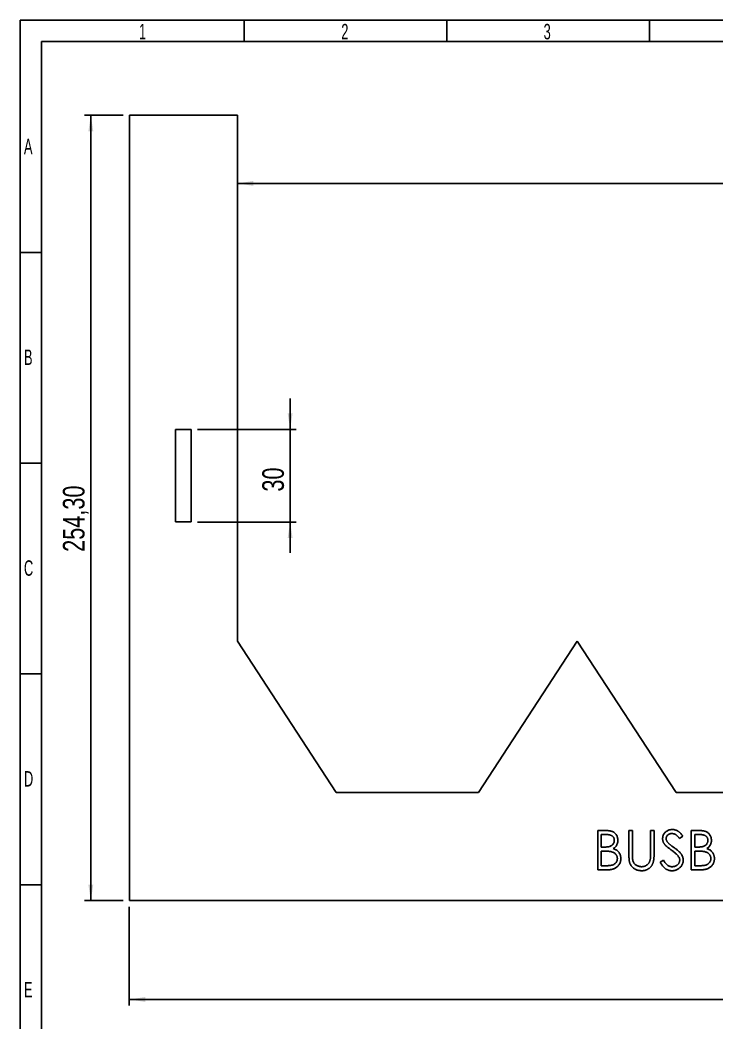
# Model space of a CAD drawing. Header units: millimetres. Extents: x 10 to 411, y 8 to 288.
# Drawn here: x 9.7 to 122.5, y 126.1 to 288.5 of the extents above; entities that cross this region are included whole.
import ezdxf

# ---------------------------------------------------------------- set-up
doc = ezdxf.new("R2010")
doc.units = ezdxf.units.MM
doc.layers.add('DIMENSIONS', color=124, linetype='Continuous')
doc.layers.add('SLD-0', color=179, linetype='Continuous')
doc.styles.add('SLDTEXTSTYLE1', font='TXT', dxfattribs={"width": 0.75})
doc.styles.add('SLDTEXTSTYLE2', font='TXT', dxfattribs={"width": 0.623711})
doc.dimstyles.new('SLDDIMSTYLE0', dxfattribs={"dimtxt": 3.5, "dimasz": 2.6, "dimexe": 0, "dimexo": 0.0625, "dimgap": 0.875, "dimtad": 1, "dimlfac": 2, "dimrnd": 1e-09, "dimzin": 12, "dimdsep": 46, "dimtxsty": 'SLDTEXTSTYLE1', "dimsah": 1, "dimcen": 0.09, "dimadec": 0, "dimazin": 3, "dimtfac": 1, "dimtofl": 0, "dimtmove": 0, "dimatfit": 3, "dimfxl": 1, "dimfrac": 2, "dimtolj": 1, "dimtzin": 12, "dimarcsym": 0})
doc.dimstyles.new('SLDDIMSTYLE1', dxfattribs={"dimtxt": 3.5, "dimasz": 2.6, "dimexe": 0, "dimexo": 0.0625, "dimgap": 0.875, "dimtad": 1, "dimlfac": 2, "dimrnd": 1e-09, "dimzin": 12, "dimdsep": 46, "dimtxsty": 'SLDTEXTSTYLE1', "dimsah": 1, "dimcen": 0.09, "dimadec": 0, "dimazin": 3, "dimtfac": 1, "dimtmove": 0, "dimatfit": 0, "dimfxl": 1, "dimfrac": 2, "dimtolj": 1, "dimtzin": 12, "dimarcsym": 0})

# ---------------------------------------------------------------- blocks, each defined once
blk = doc.blocks.new('_D')
at = {"layer": 'DIMENSIONS'}
for p, q in [((26.42, 273.08), (20.19, 273.08)), ((21.19, 273.08), (21.19, 145.93)), ((26.42, 145.93), (20.19, 145.93))]:
    blk.add_line(p, q, dxfattribs=at)
for points in [[(21.19, 273.08), (20.79, 270.48), (21.59, 270.48)], [(21.19, 145.93), (21.59, 148.53), (20.79, 148.53)]]:
    blk.add_solid(points, dxfattribs=at)
at = {"layer": 'DIMENSIONS', "insert": (16.67, 202.4), "char_height": 3.5, "attachment_point": 1, "rotation": 90, "style": 'SLDTEXTSTYLE1'}
blk.add_mtext('254,30', dxfattribs=at)
blk = doc.blocks.new('_D_1')
at = {"layer": 'DIMENSIONS'}
for p, q in [((27.42, 144.93), (27.42, 128.93)), ((227.42, 144.93), (227.42, 128.93)), ((27.42, 129.93), (227.42, 129.93))]:
    blk.add_line(p, q, dxfattribs=at)
for points in [[(27.42, 129.93), (30.02, 129.53), (30.02, 130.33)], [(227.42, 129.93), (224.82, 130.33), (224.82, 129.53)]]:
    blk.add_solid(points, dxfattribs=at)
at = {"layer": 'DIMENSIONS', "insert": (123.55, 134.44), "char_height": 3.5, "attachment_point": 1, "style": 'SLDTEXTSTYLE1'}
blk.add_mtext('400', dxfattribs=at)
blk = doc.blocks.new('_D_2')
at = {"layer": 'DIMENSIONS'}
for p, q in [((53.45, 222.23), (53.45, 227.23)), ((38.45, 222.23), (54.45, 222.23)), ((53.45, 222.23), (53.45, 207.23)), ((38.45, 207.23), (54.45, 207.23)), ((53.45, 207.23), (53.45, 202.23))]:
    blk.add_line(p, q, dxfattribs=at)
for points in [[(53.45, 222.23), (53.85, 224.83), (53.05, 224.83)], [(53.45, 207.23), (53.05, 204.63), (53.85, 204.63)]]:
    blk.add_solid(points, dxfattribs=at)
at = {"layer": 'DIMENSIONS', "insert": (48.94, 212.15), "char_height": 3.5, "attachment_point": 1, "rotation": 90, "style": 'SLDTEXTSTYLE1'}
blk.add_mtext('30', dxfattribs=at)
blk = doc.blocks.new('_D_3')
at = {"layer": 'DIMENSIONS'}
blk.add_line((44.92, 262.05), (209.92, 262.05), dxfattribs=at)
for points in [[(44.92, 262.05), (47.52, 261.65), (47.52, 262.45)], [(209.92, 262.05), (207.32, 262.45), (207.32, 261.65)]]:
    blk.add_solid(points, dxfattribs=at)
at = {"layer": 'DIMENSIONS', "insert": (123.55, 266.56), "char_height": 3.5, "attachment_point": 1, "style": 'SLDTEXTSTYLE1'}
blk.add_mtext('330', dxfattribs=at)

msp = doc.modelspace()

# ---------------------------------------------------------------- linework, layer by layer
at = {"color": 7, "linetype": 'Continuous', "lineweight": 25}
for p, q in [((27.4248, 273.082), (27.4248, 145.932)), ((44.9248, 273.082), (27.4248, 273.082)), ((44.9248, 187.932), (44.9248, 273.082)), ((34.8998, 222.232), (34.8998, 207.232)), ((37.4498, 222.232), (34.8998, 222.232)), ((37.4498, 207.232), (37.4498, 222.232)), ((34.8998, 207.232), (37.4498, 207.232)), ((60.9248, 163.432), (44.9248, 187.932)), ((99.9248, 187.932), (83.9248, 163.432)), ((115.9248, 163.432), (99.9248, 187.932)), ((83.9248, 163.432), (60.9248, 163.432)), ((138.9248, 163.432), (115.9248, 163.432)), ((103.2389, 157.282), (104.4779, 157.282)), ((103.2389, 150.932), (103.2389, 157.282)), ((103.8088, 156.6308), (103.8088, 154.5955)), ((104.5822, 156.6308), (103.8088, 156.6308)), ((108.2864, 157.282), (108.8562, 157.282)), ((108.2864, 153.4469), (108.2864, 157.282)), ((108.8562, 157.282), (108.8562, 153.4774)), ((111.787, 157.282), (112.3569, 157.282)), ((111.787, 153.4774), (111.787, 157.282)), ((112.3569, 157.282), (112.3569, 153.4469)), ((116.9973, 156.37), (116.4821, 155.9795)), ((118.3812, 157.282), (119.6202, 157.282)), ((118.3812, 150.932), (118.3812, 157.282)), ((118.9511, 156.6308), (118.9511, 154.5955)), ((119.7245, 156.6308), (118.9511, 156.6308)), ((103.8088, 154.5955), (104.1917, 154.5955)), ((118.9511, 154.5955), (119.334, 154.5955)), ((103.8088, 153.9442), (103.8088, 151.5833)), ((104.1866, 153.9442), (103.8088, 153.9442)), ((118.9511, 153.9442), (118.9511, 151.5833)), ((119.3289, 153.9442), (118.9511, 153.9442)), ((103.8088, 151.5833), (104.6203, 151.5833)), ((113.3338, 152.157), (113.8706, 152.4788)), ((118.9511, 151.5833), (119.7627, 151.5833)), ((104.9562, 150.932), (103.2389, 150.932)), ((120.0985, 150.932), (118.3812, 150.932)), ((27.4248, 145.932), (227.4248, 145.932))]:
    msp.add_line(p, q, dxfattribs=at)
for points, knots in [([(104.4779, 157.282), (104.5385, 157.2817), (104.6561, 157.2811), (104.827, 157.2715), (104.9871, 157.2584), (105.1365, 157.2377), (105.2749, 157.2127), (105.403, 157.1824), (105.5201, 157.1461), (105.66, 157.0883), (105.8196, 157.0024), (105.9923, 156.8755), (106.14, 156.7204), (106.2673, 156.5453), (106.3685, 156.3528), (106.4418, 156.1473), (106.4882, 155.9315), (106.4929, 155.7834), (106.4953, 155.7085)], [0, 0, 0, 0, 0.0625941, 0.12132294, 0.17668014, 0.2283651, 0.27686845, 0.32187913, 0.36409863, 0.4033557, 0.47796795, 0.55053546, 0.62358446, 0.69817488, 0.77335367, 0.84728113, 0.92281834, 1, 1, 1, 1]), ([(105.9255, 155.6971), (105.9245, 155.7323), (105.9226, 155.8015), (105.9073, 155.9022), (105.8812, 155.997), (105.8477, 156.0871), (105.801, 156.1697), (105.7459, 156.2476), (105.6793, 156.3182), (105.6036, 156.3842), (105.5165, 156.4427), (105.4181, 156.4939), (105.307, 156.5352), (105.1853, 156.5713), (105.0509, 156.5967), (104.9054, 156.6178), (104.7477, 156.6286), (104.6386, 156.63), (104.5822, 156.6308)], [0, 0, 0, 0, 0.05700313, 0.11181787, 0.16440237, 0.2158698, 0.26684111, 0.31747896, 0.36990214, 0.42340045, 0.4797184, 0.5392415, 0.60243069, 0.67102955, 0.7444848, 0.82345397, 0.90874031, 1, 1, 1, 1]), ([(113.7408, 155.9629), (113.7432, 156.0301), (113.7479, 156.163), (113.7875, 156.3572), (113.8501, 156.5426), (113.9377, 156.7174), (114.0506, 156.877), (114.1813, 157.0233), (114.337, 157.1462), (114.5079, 157.2536), (114.6948, 157.3377), (114.8908, 157.4011), (115.0959, 157.4371), (115.2349, 157.4422), (115.3054, 157.4449)], [0, 0, 0, 0, 0.08378537, 0.16577989, 0.24628001, 0.32746093, 0.40879695, 0.48971524, 0.57137603, 0.65552332, 0.74101948, 0.82654676, 0.91198885, 1, 1, 1, 1]), ([(114.0957, 154.9962), (114.0677, 155.0336), (114.0125, 155.1071), (113.9396, 155.222), (113.8777, 155.3396), (113.8291, 155.4602), (113.7882, 155.5822), (113.7607, 155.7071), (113.7435, 155.8344), (113.7417, 155.9201), (113.7408, 155.9629)], [0, 0, 0, 0, 0.13350677, 0.26255898, 0.38826445, 0.51266735, 0.63372227, 0.75539386, 0.87755295, 1, 1, 1, 1]), ([(115.2418, 156.7936), (115.1762, 156.7914), (115.0497, 156.7871), (114.8701, 156.7408), (114.7085, 156.6679), (114.5696, 156.5658), (114.454, 156.4447), (114.3703, 156.3054), (114.32, 156.1516), (114.3138, 156.0443), (114.3107, 155.9897)], [0, 0, 0, 0, 0.14307308, 0.27590296, 0.40237086, 0.52841365, 0.65035638, 0.76589509, 0.88077413, 1, 1, 1, 1]), ([(114.3107, 155.9897), (114.3114, 155.9556), (114.3129, 155.8875), (114.3328, 155.7869), (114.3583, 155.6866), (114.3989, 155.5869), (114.4548, 155.4862), (114.5283, 155.3828), (114.6209, 155.2757), (114.6918, 155.206), (114.7292, 155.1692)], [0, 0, 0, 0, 0.10728521, 0.21474586, 0.32293856, 0.43411616, 0.55341231, 0.68607298, 0.83425599, 1, 1, 1, 1]), ([(116.4821, 155.9795), (116.451, 156.0195), (116.3911, 156.0967), (116.3001, 156.2048), (116.2144, 156.3035), (116.1299, 156.3893), (116.0512, 156.4668), (115.9748, 156.5331), (115.9018, 156.5889), (115.8098, 156.6485), (115.6942, 156.7076), (115.5491, 156.7576), (115.3974, 156.7876), (115.2941, 156.7916), (115.2418, 156.7936)], [0, 0, 0, 0, 0.09846943, 0.1896291, 0.27418409, 0.35218316, 0.42319887, 0.48855095, 0.54847335, 0.60144016, 0.70119808, 0.7995918, 0.8985451, 1, 1, 1, 1]), ([(115.3054, 157.4449), (115.3803, 157.4423), (115.5291, 157.4371), (115.748, 157.3925), (115.9587, 157.3187), (116.1283, 157.2349), (116.2609, 157.1512), (116.3621, 157.0749), (116.4647, 156.9872), (116.5694, 156.8876), (116.6745, 156.7754), (116.7816, 156.6513), (116.8909, 156.5161), (116.9612, 156.4195), (116.9973, 156.37)], [0, 0, 0, 0, 0.1072328, 0.21325181, 0.31883045, 0.42679353, 0.48364595, 0.54360382, 0.60830765, 0.67712676, 0.75068564, 0.82871342, 0.91219035, 1, 1, 1, 1]), ([(119.6202, 157.282), (119.6808, 157.2817), (119.7984, 157.2811), (119.9693, 157.2715), (120.1294, 157.2584), (120.2788, 157.2377), (120.4172, 157.2127), (120.5453, 157.1824), (120.6624, 157.1461), (120.8023, 157.0883), (120.9619, 157.0024), (121.1346, 156.8755), (121.2823, 156.7204), (121.4096, 156.5453), (121.5108, 156.3528), (121.5841, 156.1473), (121.6305, 155.9315), (121.6352, 155.7834), (121.6376, 155.7085)], [0, 0, 0, 0, 0.0625941, 0.12132294, 0.17668014, 0.2283651, 0.27686845, 0.32187913, 0.36409863, 0.4033557, 0.47796795, 0.55053546, 0.62358446, 0.69817488, 0.77335367, 0.84728113, 0.92281834, 1, 1, 1, 1]), ([(121.0678, 155.6971), (121.0668, 155.7323), (121.0649, 155.8015), (121.0496, 155.9022), (121.0235, 155.997), (120.9901, 156.0871), (120.9433, 156.1697), (120.8882, 156.2476), (120.8216, 156.3182), (120.7459, 156.3842), (120.6588, 156.4427), (120.5604, 156.4939), (120.4494, 156.5352), (120.3276, 156.5713), (120.1932, 156.5967), (120.0477, 156.6178), (119.89, 156.6286), (119.7809, 156.63), (119.7245, 156.6308)], [0, 0, 0, 0, 0.057003133, 0.111817869, 0.164402372, 0.215869805, 0.26684111, 0.317478963, 0.369902136, 0.423400449, 0.479718398, 0.539241497, 0.602430689, 0.671029546, 0.744484798, 0.823453971, 0.908740313, 1, 1, 1, 1]), ([(104.1917, 154.5955), (104.2476, 154.5962), (104.3558, 154.5976), (104.5124, 154.6016), (104.6578, 154.6129), (104.7916, 154.6241), (104.9138, 154.6424), (105.024, 154.6642), (105.124, 154.6872), (105.2393, 154.7263), (105.37, 154.7841), (105.5094, 154.8739), (105.6323, 154.9808), (105.7361, 155.1042), (105.821, 155.24), (105.88, 155.3861), (105.92, 155.5389), (105.9236, 155.6438), (105.9255, 155.6971)], [0, 0, 0, 0, 0.07230103, 0.13970033, 0.20228851, 0.26059953, 0.31319033, 0.36173893, 0.40570648, 0.44553998, 0.51883196, 0.58977824, 0.65886748, 0.72843048, 0.7972827, 0.86481538, 0.93136375, 1, 1, 1, 1]), ([(106.4953, 155.7085), (106.4933, 155.6384), (106.4894, 155.5006), (106.4522, 155.299), (106.3938, 155.1072), (106.3127, 154.9257), (106.2073, 154.7587), (106.0824, 154.6049), (105.9317, 154.4707), (105.8187, 154.3957), (105.7614, 154.3576)], [0, 0, 0, 0, 0.13056911, 0.25658061, 0.38055162, 0.50362292, 0.62573932, 0.74754858, 0.87176612, 1, 1, 1, 1]), ([(105.7614, 154.3576), (105.8335, 154.3299), (105.9715, 154.2769), (106.1614, 154.1833), (106.3251, 154.0814), (106.4637, 153.9701), (106.5822, 153.8502), (106.6857, 153.7198), (106.7741, 153.5773), (106.8497, 153.4242), (106.9088, 153.262), (106.953, 153.0922), (106.9784, 152.9155), (106.982, 152.7952), (106.9838, 152.7345)], [0, 0, 0, 0, 0.10605749, 0.20291426, 0.29030017, 0.37022257, 0.44638372, 0.5213969, 0.59829108, 0.67614247, 0.7555287, 0.83488717, 0.91664605, 1, 1, 1, 1]), ([(115.1363, 154.1325), (115.0695, 154.1801), (114.9417, 154.271), (114.7631, 154.4061), (114.6034, 154.5295), (114.4632, 154.6426), (114.3428, 154.7452), (114.241, 154.8365), (114.1606, 154.9188), (114.1158, 154.9722), (114.0957, 154.9962)], [0, 0, 0, 0, 0.1815353, 0.34708167, 0.49556782, 0.6283573, 0.74551967, 0.84583075, 0.93078181, 1, 1, 1, 1]), ([(114.7292, 155.1692), (114.7431, 155.1568), (114.7761, 155.1273), (114.8365, 155.0791), (114.9162, 155.0196), (115.0132, 154.9459), (115.1293, 154.8605), (115.2644, 154.7644), (115.4171, 154.6545), (115.5255, 154.5776), (115.5827, 154.537)], [0, 0, 0, 0, 0.05259428, 0.12495197, 0.2180939, 0.33350241, 0.46878918, 0.62493759, 0.80168305, 1, 1, 1, 1]), ([(115.5827, 154.537), (115.6517, 154.4868), (115.7851, 154.3897), (115.975, 154.2438), (116.1472, 154.1011), (116.3022, 153.9626), (116.4417, 153.8292), (116.564, 153.6993), (116.6705, 153.574), (116.7851, 153.4133), (116.9023, 153.2159), (117.0029, 152.9741), (117.0663, 152.7314), (117.0746, 152.5682), (117.0787, 152.4877)], [0, 0, 0, 0, 0.09697231, 0.18777344, 0.27239614, 0.351321, 0.42433477, 0.49190878, 0.55423322, 0.61126766, 0.71634784, 0.81454009, 0.90849546, 1, 1, 1, 1]), ([(119.334, 154.5955), (119.39, 154.5962), (119.4981, 154.5976), (119.6547, 154.6016), (119.8001, 154.6129), (119.934, 154.6241), (120.0561, 154.6424), (120.1663, 154.6642), (120.2663, 154.6872), (120.3816, 154.7263), (120.5123, 154.7841), (120.6517, 154.8739), (120.7746, 154.9808), (120.8784, 155.1042), (120.9633, 155.24), (121.0223, 155.3861), (121.0623, 155.5389), (121.0659, 155.6438), (121.0678, 155.6971)], [0, 0, 0, 0, 0.07230103, 0.13970033, 0.20228851, 0.26059953, 0.31319033, 0.36173893, 0.40570648, 0.44553998, 0.51883196, 0.58977824, 0.65886748, 0.72843048, 0.7972827, 0.86481538, 0.93136375, 1, 1, 1, 1]), ([(121.6376, 155.7085), (121.6357, 155.6384), (121.6318, 155.5006), (121.5945, 155.299), (121.5361, 155.1072), (121.455, 154.9257), (121.3496, 154.7587), (121.2247, 154.6049), (121.074, 154.4707), (120.961, 154.3957), (120.9037, 154.3576)], [0, 0, 0, 0, 0.13056911, 0.25658061, 0.38055162, 0.50362292, 0.62573932, 0.74754858, 0.87176612, 1, 1, 1, 1]), ([(120.9037, 154.3576), (120.9758, 154.3299), (121.1138, 154.2769), (121.3038, 154.1833), (121.4674, 154.0814), (121.606, 153.9701), (121.7245, 153.8502), (121.8281, 153.7198), (121.9164, 153.5773), (121.9921, 153.4242), (122.0511, 153.262), (122.0953, 153.0922), (122.1207, 152.9155), (122.1243, 152.7952), (122.1261, 152.7345)], [0, 0, 0, 0, 0.10605749, 0.20291426, 0.29030017, 0.37022257, 0.44638372, 0.5213969, 0.59829108, 0.67614247, 0.7555287, 0.83488717, 0.91664605, 1, 1, 1, 1]), ([(105.3747, 153.8692), (105.3438, 153.8754), (105.2768, 153.889), (105.1675, 153.9034), (105.0428, 153.9162), (104.9024, 153.9256), (104.746, 153.9354), (104.5733, 153.9392), (104.385, 153.9437), (104.2544, 153.944), (104.1866, 153.9442)], [0, 0, 0, 0, 0.07930649, 0.17195282, 0.27705651, 0.39473058, 0.52617732, 0.67134477, 0.82928526, 1, 1, 1, 1]), ([(104.6203, 151.5833), (104.6784, 151.584), (104.7904, 151.5854), (104.9521, 151.5897), (105.1019, 151.5997), (105.2392, 151.6154), (105.3655, 151.6324), (105.4793, 151.6553), (105.5814, 151.6815), (105.6998, 151.722), (105.8332, 151.785), (105.9769, 151.8799), (106.1047, 151.993), (106.2132, 152.1238), (106.3021, 152.2661), (106.3668, 152.417), (106.4067, 152.5739), (106.4115, 152.6809), (106.4139, 152.7345)], [0, 0, 0, 0, 0.07250249, 0.13973899, 0.20179513, 0.25982193, 0.31220599, 0.36077343, 0.40454034, 0.4436981, 0.51684079, 0.58787434, 0.65796542, 0.72896939, 0.79930772, 0.86663578, 0.93311633, 1, 1, 1, 1]), ([(106.9838, 152.7345), (106.982, 152.6725), (106.9785, 152.5506), (106.9528, 152.3714), (106.9092, 152.2002), (106.8492, 152.0358), (106.7709, 151.8786), (106.6756, 151.7283), (106.562, 151.5866), (106.4349, 151.4517), (106.2911, 151.3305), (106.1359, 151.2225), (105.9675, 151.1337), (105.7885, 151.0591), (105.597, 151.0021), (105.3938, 150.9622), (105.1791, 150.9354), (105.0317, 150.9332), (104.9562, 150.932)], [0, 0, 0, 0, 0.061160277, 0.120334558, 0.178180255, 0.235235126, 0.292682961, 0.351186248, 0.41045661, 0.471719854, 0.533761203, 0.595739024, 0.657887515, 0.72129518, 0.786822515, 0.854686154, 0.925477986, 1, 1, 1, 1]), ([(106.4139, 152.7345), (106.4134, 152.7681), (106.4124, 152.8346), (106.3974, 152.9324), (106.3756, 153.0272), (106.3475, 153.1191), (106.3064, 153.2066), (106.2585, 153.2913), (106.2023, 153.3735), (106.1148, 153.4772), (105.9875, 153.5968), (105.8066, 153.7139), (105.6009, 153.8084), (105.4517, 153.8485), (105.3747, 153.8692)], [0, 0, 0, 0, 0.0602874, 0.11960235, 0.17750337, 0.23514266, 0.29213259, 0.35087121, 0.41009786, 0.47073152, 0.5948287, 0.72257882, 0.85669139, 1, 1, 1, 1]), ([(108.3996, 152.1087), (108.3902, 152.1425), (108.3698, 152.2158), (108.348, 152.3372), (108.3296, 152.4769), (108.3124, 152.635), (108.3022, 152.8116), (108.2933, 153.0067), (108.2863, 153.2204), (108.2863, 153.3693), (108.2864, 153.4469)], [0, 0, 0, 0, 0.07812987, 0.16946542, 0.27433529, 0.39211016, 0.52368733, 0.66836542, 0.8271319, 1, 1, 1, 1]), ([(108.8562, 153.4774), (108.8561, 153.4235), (108.856, 153.3213), (108.8571, 153.1759), (108.8601, 153.0466), (108.862, 152.9329), (108.8662, 152.8354), (108.8696, 152.7535), (108.8741, 152.6877), (108.8794, 152.6493), (108.8817, 152.6327)], [0, 0, 0, 0, 0.19107859, 0.36260456, 0.51609875, 0.65003803, 0.76597672, 0.86237403, 0.94084206, 1, 1, 1, 1]), ([(108.8817, 152.6327), (108.8911, 152.5732), (108.9093, 152.4573), (108.9558, 152.2924), (109.0208, 152.1437), (109.0978, 152.0067), (109.1993, 151.8852), (109.3209, 151.7732), (109.4682, 151.6753), (109.6319, 151.5858), (109.8084, 151.5138), (109.9888, 151.4594), (110.1703, 151.4262), (110.2918, 151.4224), (110.3521, 151.4205)], [0, 0, 0, 0, 0.086315, 0.16776647, 0.24443268, 0.31813466, 0.39188411, 0.47006805, 0.55390418, 0.6443395, 0.73687466, 0.82616836, 0.91367859, 1, 1, 1, 1]), ([(112.3569, 153.4469), (112.3564, 153.3777), (112.3555, 153.2428), (112.3477, 153.0452), (112.3353, 152.8577), (112.3177, 152.6803), (112.2944, 152.5137), (112.2685, 152.3564), (112.2355, 152.2095), (112.197, 152.0719), (112.153, 151.9409), (112.0959, 151.8166), (112.0316, 151.6952), (111.9554, 151.5786), (111.8698, 151.4661), (111.7728, 151.3585), (111.6677, 151.2541), (111.5527, 151.1556), (111.4298, 151.0652), (111.2993, 150.9858), (111.1622, 150.9186), (111.0188, 150.8633), (110.8692, 150.8217), (110.7132, 150.7908), (110.5506, 150.7732), (110.44, 150.7705), (110.3839, 150.7692)], [0, 0, 0, 0, 0.05485804, 0.10705879, 0.15697835, 0.20399228, 0.24849154, 0.29048331, 0.330489, 0.36788593, 0.40385813, 0.44000934, 0.47629501, 0.51279229, 0.55048482, 0.58838112, 0.62764533, 0.66797946, 0.70843276, 0.7486023, 0.78908778, 0.8294612, 0.87037105, 0.91221423, 0.95554657, 1, 1, 1, 1]), ([(111.7221, 152.4916), (111.7276, 152.514), (111.7397, 152.5639), (111.751, 152.6483), (111.7628, 152.7479), (111.771, 152.8634), (111.779, 152.9943), (111.7838, 153.1415), (111.786, 153.3044), (111.7867, 153.418), (111.787, 153.4774)], [0, 0, 0, 0, 0.0698351, 0.15562075, 0.25780156, 0.37381123, 0.50640249, 0.65556446, 0.82007928, 1, 1, 1, 1]), ([(116.2811, 153.1199), (116.2527, 153.1563), (116.193, 153.2327), (116.0904, 153.3463), (115.97, 153.4636), (115.8359, 153.5889), (115.6832, 153.7164), (115.5168, 153.8522), (115.3324, 153.9912), (115.203, 154.0844), (115.1363, 154.1325)], [0, 0, 0, 0, 0.09027921, 0.18952992, 0.29919787, 0.41892589, 0.54837629, 0.68813637, 0.8390835, 1, 1, 1, 1]), ([(116.5088, 152.4966), (116.5061, 152.5495), (116.5007, 152.657), (116.4547, 152.8156), (116.3824, 152.9725), (116.3157, 153.0695), (116.2811, 153.1199)], [0, 0, 0, 0, 0.23472337, 0.47715832, 0.72855628, 1, 1, 1, 1]), ([(120.517, 153.8692), (120.4861, 153.8754), (120.4191, 153.889), (120.3099, 153.9034), (120.1852, 153.9162), (120.0447, 153.9256), (119.8883, 153.9354), (119.7156, 153.9392), (119.5274, 153.9437), (119.3967, 153.944), (119.3289, 153.9442)], [0, 0, 0, 0, 0.07930649, 0.17195282, 0.27705651, 0.39473058, 0.52617732, 0.67134477, 0.82928526, 1, 1, 1, 1]), ([(119.7627, 151.5833), (119.8207, 151.584), (119.9327, 151.5854), (120.0944, 151.5897), (120.2442, 151.5997), (120.3815, 151.6154), (120.5078, 151.6324), (120.6216, 151.6553), (120.7237, 151.6815), (120.8421, 151.722), (120.9755, 151.785), (121.1192, 151.8799), (121.247, 151.993), (121.3555, 152.1238), (121.4444, 152.2661), (121.5091, 152.417), (121.549, 152.5739), (121.5538, 152.6809), (121.5562, 152.7345)], [0, 0, 0, 0, 0.072502489, 0.139738989, 0.201795135, 0.259821934, 0.312205989, 0.360773434, 0.404540343, 0.443698099, 0.516840794, 0.587874336, 0.657965418, 0.728969389, 0.79930772, 0.866635778, 0.933116329, 1, 1, 1, 1]), ([(122.1261, 152.7345), (122.1243, 152.6725), (122.1208, 152.5506), (122.0951, 152.3714), (122.0516, 152.2002), (121.9916, 152.0358), (121.9132, 151.8786), (121.8179, 151.7283), (121.7043, 151.5866), (121.5772, 151.4517), (121.4334, 151.3305), (121.2782, 151.2225), (121.1098, 151.1337), (120.9308, 151.0591), (120.7393, 151.0021), (120.5361, 150.9622), (120.3214, 150.9354), (120.174, 150.9332), (120.0985, 150.932)], [0, 0, 0, 0, 0.06116028, 0.12033456, 0.17818026, 0.23523513, 0.29268296, 0.35118625, 0.41045661, 0.47171985, 0.5337612, 0.59573902, 0.65788752, 0.72129518, 0.78682251, 0.85468615, 0.92547799, 1, 1, 1, 1]), ([(121.5562, 152.7345), (121.5557, 152.7681), (121.5547, 152.8346), (121.5397, 152.9324), (121.5179, 153.0272), (121.4898, 153.1191), (121.4487, 153.2066), (121.4008, 153.2913), (121.3447, 153.3735), (121.2571, 153.4772), (121.1298, 153.5968), (120.9489, 153.7139), (120.7432, 153.8084), (120.594, 153.8485), (120.517, 153.8692)], [0, 0, 0, 0, 0.060287398, 0.119602355, 0.177503371, 0.235142664, 0.292132593, 0.350871209, 0.410097863, 0.470731522, 0.594828704, 0.722578824, 0.85669139, 1, 1, 1, 1]), ([(110.3839, 150.7692), (110.3229, 150.7706), (110.203, 150.7734), (110.0264, 150.7894), (109.8571, 150.8196), (109.6933, 150.858), (109.5373, 150.9109), (109.3869, 150.9728), (109.2447, 151.0488), (109.1085, 151.1333), (108.9818, 151.2284), (108.8655, 151.3321), (108.7594, 151.4427), (108.6653, 151.5613), (108.5816, 151.6871), (108.5095, 151.8205), (108.4477, 151.9613), (108.4157, 152.0592), (108.3996, 152.1087)], [0, 0, 0, 0, 0.0711745, 0.13964412, 0.20631722, 0.27137324, 0.33541808, 0.39807634, 0.46060791, 0.52296951, 0.58471572, 0.64489494, 0.70429056, 0.76299819, 0.82108743, 0.88010389, 0.93938849, 1, 1, 1, 1]), ([(110.3521, 151.4205), (110.4039, 151.4224), (110.5073, 151.4263), (110.6608, 151.4504), (110.8103, 151.4938), (110.9565, 151.5497), (111.0936, 151.6236), (111.2215, 151.709), (111.3358, 151.8092), (111.44, 151.9201), (111.5308, 152.0451), (111.6095, 152.1817), (111.6739, 152.3318), (111.7058, 152.4373), (111.7221, 152.4916)], [0, 0, 0, 0, 0.08289065, 0.16530254, 0.24776188, 0.33152771, 0.41527981, 0.49636623, 0.57715135, 0.65778254, 0.73932164, 0.82379308, 0.90947595, 1, 1, 1, 1]), ([(115.2647, 150.7692), (115.2168, 150.7701), (115.1215, 150.772), (114.9805, 150.7883), (114.8423, 150.8113), (114.7088, 150.8479), (114.5781, 150.8923), (114.4508, 150.947), (114.3269, 151.0126), (114.2057, 151.0875), (114.0874, 151.1747), (113.9733, 151.2762), (113.8595, 151.3893), (113.7494, 151.5171), (113.6407, 151.6574), (113.5357, 151.8116), (113.4322, 151.9788), (113.3672, 152.0965), (113.3338, 152.157)], [0, 0, 0, 0, 0.05720827, 0.11369606, 0.16917792, 0.22415922, 0.27871988, 0.33379422, 0.38924146, 0.44582207, 0.50370428, 0.56429389, 0.62797542, 0.69503826, 0.76537273, 0.83961144, 0.91753775, 1, 1, 1, 1]), ([(113.8706, 152.4788), (113.9205, 152.3953), (114.0162, 152.2351), (114.1757, 152.0188), (114.3411, 151.8349), (114.5134, 151.6845), (114.6917, 151.5661), (114.8771, 151.4823), (115.069, 151.43), (115.1995, 151.4237), (115.2647, 151.4205)], [0, 0, 0, 0, 0.1590043, 0.3046461, 0.4385469, 0.5623223, 0.67743254, 0.78689739, 0.89361089, 1, 1, 1, 1]), ([(115.2647, 151.4205), (115.3204, 151.4221), (115.4308, 151.4251), (115.5933, 151.4547), (115.7511, 151.5), (115.901, 151.565), (116.0408, 151.6437), (116.1635, 151.7386), (116.2695, 151.845), (116.3563, 151.9636), (116.4228, 152.0912), (116.474, 152.2221), (116.5024, 152.3585), (116.5066, 152.4503), (116.5088, 152.4966)], [0, 0, 0, 0, 0.0912636, 0.18093031, 0.27008822, 0.36015613, 0.44834253, 0.53266584, 0.6138337, 0.69398153, 0.77271598, 0.84933517, 0.92396733, 1, 1, 1, 1]), ([(117.0787, 152.4877), (117.0775, 152.4308), (117.0751, 152.3181), (117.048, 152.1525), (117.0082, 151.9917), (116.9483, 151.8376), (116.8751, 151.6875), (116.7823, 151.5453), (116.6747, 151.4077), (116.5512, 151.2786), (116.4162, 151.16), (116.2734, 151.0546), (116.1227, 150.9666), (115.965, 150.8949), (115.8, 150.8387), (115.628, 150.7981), (115.4486, 150.7731), (115.3267, 150.7705), (115.2647, 150.7692)], [0, 0, 0, 0, 0.06148426, 0.12177453, 0.18091956, 0.24025612, 0.30011444, 0.36114595, 0.42350058, 0.48866936, 0.5539541, 0.61758126, 0.68023843, 0.74218739, 0.80466321, 0.86825899, 0.93302026, 1, 1, 1, 1])]:
    msp.add_open_spline(points, degree=3, knots=knots, dxfattribs=at)
at = {"layer": 'SLD-0'}
for p, q in [((9.7359, 288.4983), (410.5696, 288.4983)), ((9.7359, 8.0222), (9.7359, 288.4983)), ((46.0359, 284.9983), (46.0359, 288.4983)), ((78.8359, 284.9983), (78.8359, 288.4983)), ((111.6359, 284.9983), (111.6359, 288.4983)), ((13.2108, 285.0057), (406.7359, 285.047)), ((13.2108, 285.0057), (13.2373, 33.1755)), ((9.7359, 250.8733), (13.2359, 250.8733)), ((9.7359, 216.7483), (13.2359, 216.7483)), ((9.7359, 182.6233), (13.2359, 182.6233)), ((9.7359, 148.4983), (13.2359, 148.4983))]:
    msp.add_line(p, q, dxfattribs=at)

# ---------------------------------------------------------------- texts
at = {"layer": 'SLD-0', "char_height": 2.5, "attachment_point": 1, "style": 'SLDTEXTSTYLE2'}
for s, insert in [('1', (28.9764, 287.8771)), ('2', (61.7264, 287.8771)), ('3', (94.4764, 287.8771)), ('A', (10.3622, 269.2765)), ('B', (10.3622, 235.1515)), ('C', (10.3622, 201.0265)), ('D', (10.3622, 166.9015)), ('E', (10.3622, 132.7765))]:
    msp.add_mtext(s, dxfattribs=dict(at, insert=insert))

# ---------------------------------------------------------------- dimensions: what is measured, and where the dimension line sits
at = {"layer": 'DIMENSIONS'}
for base, p1, p2, dimstyle, picture, middle in [((21.1863, 145.932), (27.4248, 273.082), (27.4248, 145.932), 'SLDDIMSTYLE0', '_D', (21.1863, 209.507)), ((53.4491, 207.232), (37.4498, 222.232), (37.4498, 207.232), 'SLDDIMSTYLE1', '_D_2', (53.4491, 214.732))]:
    dim = msp.add_linear_dim(base=base, p1=p1, p2=p2, angle=90, dimstyle=dimstyle, dxfattribs=at)
    dim.commit()
    dim.dimension.update_dxf_attribs({"geometry": picture, "text_midpoint": middle, "dimtype": 160})
for base, p1, p2, picture, middle in [((209.9248, 262.0529), (44.9248, 273.082), (209.9248, 273.082), '_D_3', (127.4248, 262.0529)), ((227.4248, 129.932), (27.4248, 145.932), (227.4248, 145.932), '_D_1', (127.4248, 129.932))]:
    dim = msp.add_linear_dim(base=base, p1=p1, p2=p2, dimstyle='SLDDIMSTYLE0', dxfattribs=at)
    dim.commit()
    dim.dimension.update_dxf_attribs({"geometry": picture, "text_midpoint": middle, "dimtype": 160})

doc.saveas('drawing.dxf')
